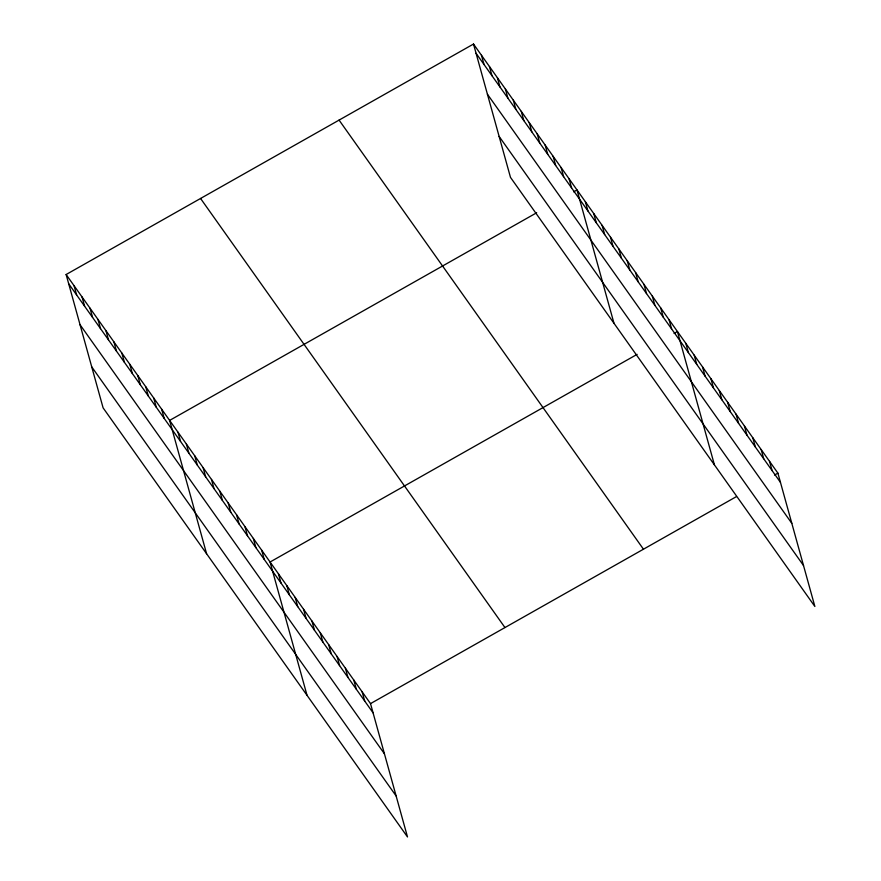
<?xml version="1.0" encoding="UTF-8"?>
<svg xmlns="http://www.w3.org/2000/svg" width="881" height="881" viewBox="0 0 881 881"><rect width="100%" height="100%" fill="white"/><g stroke="black" fill="none" stroke-linecap="round" stroke-linejoin="round"><path stroke-width="1.32" d="M66.13 274.52L370.516 703.622L407.496 836.95L103.099 407.859L66.13 274.52L473.504 44.05L777.901 473.141L814.87 606.48L510.484 177.378L473.504 44.05M536.672 212.762L169.615 420.413L206.595 553.753M573.641 191.849L577 189.944L613.98 323.272M637.117 354.36L270.071 562.012L307.04 695.351M674.086 333.447L677.445 331.542L714.425 464.871M370.516 703.622L736.45 496.598M774.542 475.046L777.901 473.141M476.07 53.289L780.456 482.381M487.424 94.234L791.821 523.336M499.12 136.434L803.516 565.525M339.075 120.102L643.46 549.204M200.56 198.467L504.956 627.558M68.685 283.759L373.081 712.85M80.039 324.715L384.435 753.806M91.745 366.903L396.142 795.995M769.531 461.347L772.086 470.575M761.162 449.541L763.717 458.781M752.781 437.747L755.347 446.975M744.412 425.941L746.978 435.181M736.042 414.147L738.608 423.376M727.673 402.342L730.239 411.581M719.303 390.547L721.869 399.776M710.934 378.742L713.489 387.981M702.564 366.948L705.119 376.176M694.195 355.142L696.75 364.382M685.814 343.348L688.38 352.576M669.075 319.748L671.641 328.976M660.706 307.943L663.272 317.182M652.336 296.137L654.902 305.377M643.967 284.343L646.522 293.582M635.597 272.537L638.152 281.777M627.228 260.743L629.783 269.982M618.858 248.938L621.413 258.177M610.478 237.143L613.044 246.383M602.108 225.338L604.674 234.577M593.739 213.543L596.305 222.783M585.369 201.738L587.935 210.977M569.038 178.722L571.604 187.95M561.076 167.5L563.642 176.729M553.114 156.278L555.68 165.507M545.152 145.057L547.718 154.285M537.19 133.835L539.756 143.063M529.228 122.602L531.794 131.842M521.277 111.38L523.832 120.62M513.315 100.159L515.87 109.398M505.353 88.937L507.908 98.176M497.391 77.715L499.945 86.955M489.429 66.493L491.994 75.733M481.466 55.272L484.032 64.511M362.146 691.816L364.712 701.056M353.777 680.022L356.342 689.25M345.407 668.216L347.962 677.456M337.038 656.422L339.592 665.651M328.668 644.617L331.223 653.856M320.299 632.822L322.853 642.051M311.918 621.017L314.484 630.256M303.549 609.223L306.114 618.451M295.179 597.417L297.745 606.657M286.81 585.623L289.375 594.851M278.44 573.817L281.006 583.057M261.701 550.218L264.256 559.457M253.332 538.412L255.886 547.652M244.951 526.618L247.517 535.857M236.582 514.812L239.147 524.052M228.212 503.018L230.778 512.257M219.843 491.213L222.408 500.452M211.473 479.418L214.039 488.658M203.104 467.613L205.658 476.852M194.734 455.818L197.289 465.047M186.365 444.013L188.919 453.252M177.995 432.219L180.55 441.447M161.652 409.191L164.218 418.431M153.701 397.97L156.256 407.209M145.739 386.748L148.294 395.987M137.777 375.526L140.332 384.766M129.815 364.305L132.37 373.544M121.853 353.083L124.419 362.322M113.891 341.861L116.457 351.09M105.929 330.639L108.495 339.868M97.967 319.418L100.533 328.646M90.005 308.196L92.571 317.424M82.043 296.974L84.609 306.203M74.081 285.741L76.647 294.981"/></g></svg>
